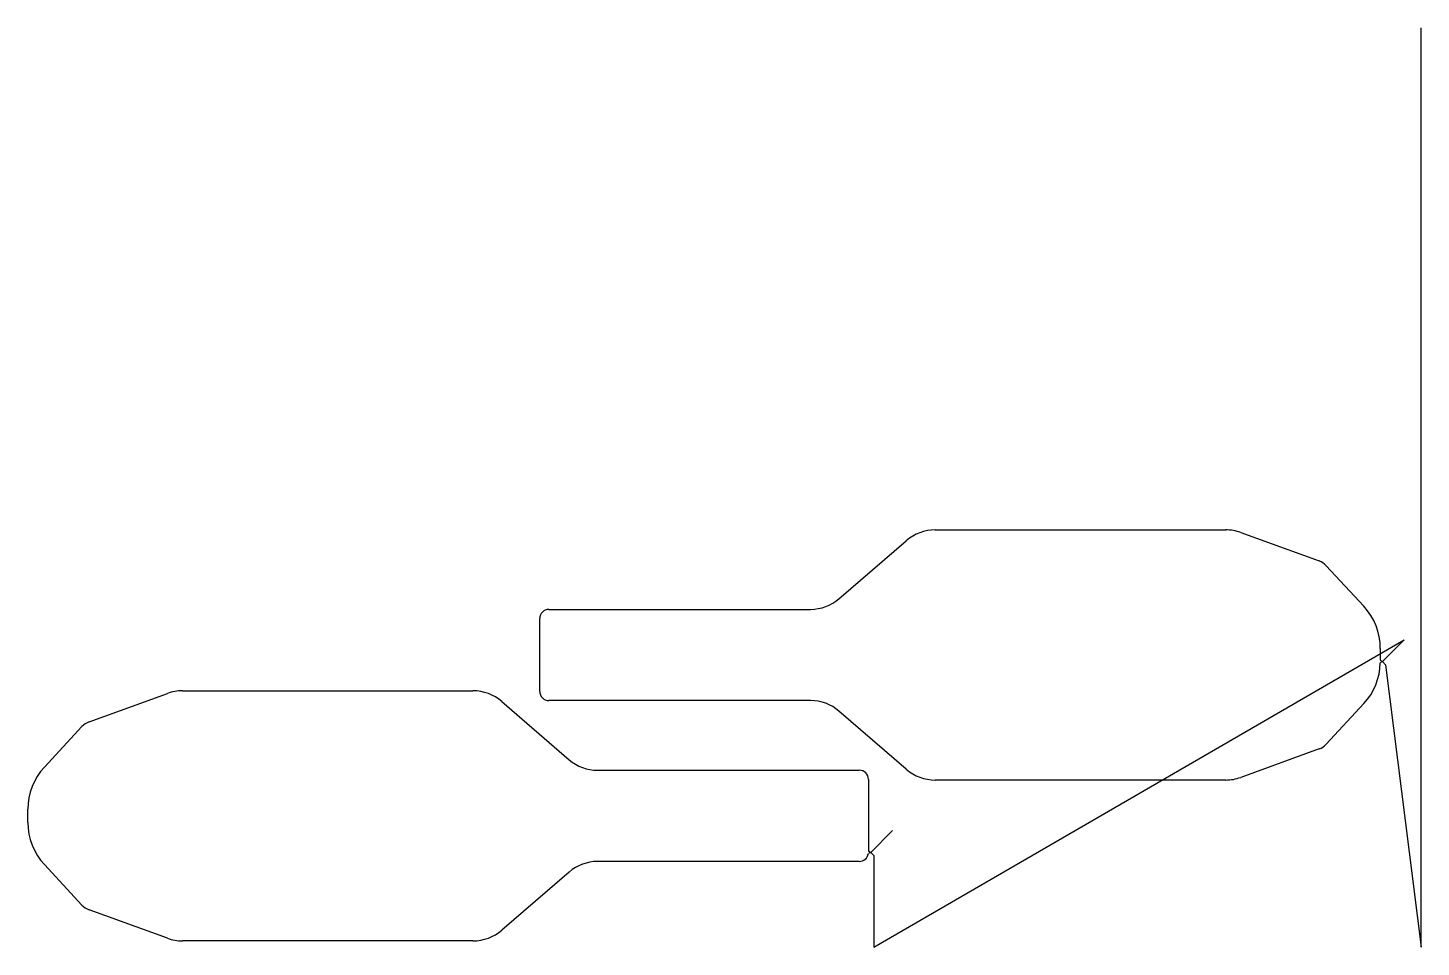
# Model space of a CAD drawing. Header units: metres. Extents: x 7 to 1595, y 0 to 1048.
import ezdxf

# ---------------------------------------------------------------- set-up
doc = ezdxf.new("R2010")
doc.units = ezdxf.units.M

msp = doc.modelspace()

# ---------------------------------------------------------------- linework, layer by layer
at = {"layer": 'TOOL_0'}
for p, q in [((1594.87, 1046.722), (1594.87, 1047.722)), ((1594.87, 0.998), (1594.87, 1046.722)), ((931.394, 397.011), (1008.098, 463.214)), ((1041.094, 475.484), (1372.12, 475.484)), ((1389.328, 472.462), (1478.591, 440.108)), ((1486.647, 434.763), (1529.532, 388.452)), ((600.804, 384.984), (899.052, 384.984)), ((590.304, 291.484), (590.304, 374.484)), ((971.044, 0), (1575.645, 350.152)), ((1575.645, 350.152), (1550.896, 325.403)), ((1548.304, 340.551), (1548.304, 326.916)), ((1550.896, 325.403), (1548.288, 323.917)), ((1548.304, 326.916), (1550.896, 325.402)), ((1550.896, 325.402), (1554.432, 321.866)), ((1554.432, 321.866), (1594.87, -0.002)), ((76.676, 256.753), (165.939, 289.107)), ((183.147, 292.129), (514.173, 292.129)), ((547.169, 279.859), (623.873, 213.656)), ((899.052, 280.984), (600.804, 280.984)), ((1529.531, 277.516), (1486.647, 231.205)), ((1008.098, 202.755), (931.395, 268.957)), ((25.735, 205.097), (68.62, 251.408)), ((1478.591, 225.86), (1389.328, 193.506)), ((656.215, 201.629), (954.463, 201.629)), ((964.963, 191.129), (964.963, 109.631)), ((1372.119, 190.484), (1041.094, 190.484)), ((6.963, 142.062), (6.963, 157.196)), ((992.258, 132.787), (967.509, 108.038)), ((954.464, 97.628), (656.216, 97.628)), ((967.509, 108.038), (964.857, 106.632)), ((964.963, 109.631), (967.508, 108.039)), ((967.508, 108.039), (971.044, 104.503)), ((971.044, 104.503), (971.044, 0)), ((68.62, 47.85), (25.735, 94.161)), ((623.873, 85.601), (547.169, 19.398)), ((165.939, 10.151), (76.676, 42.505)), ((514.173, 7.128), (183.148, 7.128)), ((1594.87, -0.002), (1594.87, 0.998)), ((1594.87, 0.998), (1594.87, -0.002)), ((1594.87, -0.002), (1594.87, 0.998)), ((1594.87, -0.002), (1594.87, -0.002))]:
    msp.add_line(p, q, dxfattribs=at)
for centre, radius, start, end in [((1041.094, 424.984), 50.5, 90, 130.797208), ((1372.12, 424.984), 50.5, 70.077379, 90), ((1471.605, 420.835), 20.5, 42.797858, 70.075635), ((899.052, 434.484), 49.5, 270, 310.796648), ((600.804, 374.484), 10.5, 90, 180), ((1477.804, 340.551), 70.5, 0, 42.800207), ((1477.804, 325.417), 70.5, 317.199241, 358.780848), ((183.147, 241.629), 50.5, 90, 109.922621), ((514.173, 241.629), 50.5, 49.202792, 90), ((600.804, 291.484), 10.5, 180, 270), ((899.052, 231.484), 49.5, 49.202476, 90), ((83.661, 237.479), 20.5, 109.920785, 137.198193), ((1471.606, 245.134), 20.5, 289.920785, 317.198193), ((656.216, 251.129), 49.5, 229.202476, 269.998843), ((77.463, 157.196), 70.5, 137.199793, 180), ((954.463, 191.129), 10.5, 0, 90), ((1041.094, 240.984), 50.5, 229.202051, 270), ((1372.12, 240.984), 50.5, 269.998865, 289.922621), ((77.463, 142.062), 70.5, 180, 222.800207), ((656.216, 48.128), 49.5, 90, 130.797524), ((954.464, 108.128), 10.5, 270, 351.808934), ((83.662, 61.778), 20.5, 222.797858, 250.075635), ((514.173, 57.628), 50.5, 270, 310.797208), ((183.148, 57.628), 50.5, 250.075926, 270)]:
    msp.add_arc(centre, radius, start, end, dxfattribs=at)

doc.saveas('drawing.dxf')
